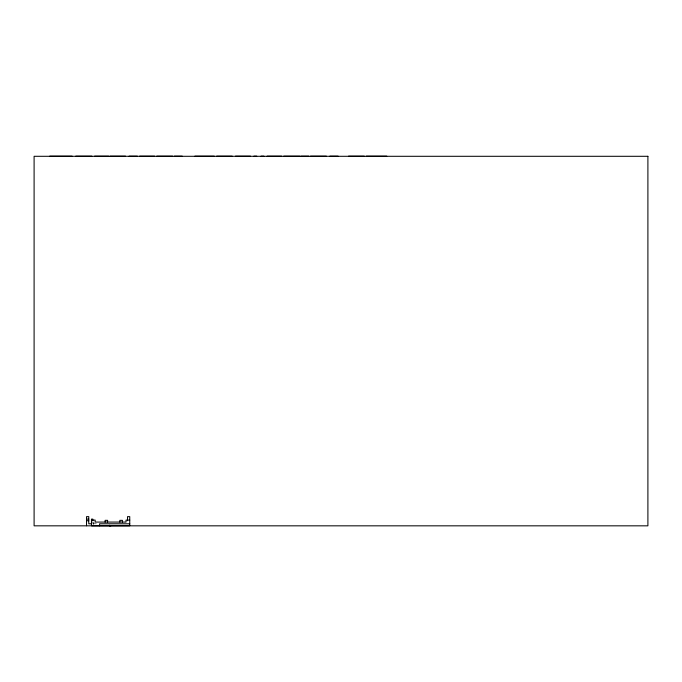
<?xml version="1.0" encoding="UTF-8"?>
<svg xmlns="http://www.w3.org/2000/svg" width="682" height="682" viewBox="0 0 682 682"><rect width="100%" height="100%" fill="white"/><g stroke="black" fill="none" stroke-linecap="round" stroke-linejoin="round"><path stroke-width="0.51" stroke-dasharray="3.41 2.56" d="M91.473 522.804L94.244 522.804M92.948 523.793L98.191 523.793M93.323 522.872L93.323 524.594"/><path stroke-width="1.02" d="M91.968 525.831L129.742 525.771L129.742 516.641L127.525 516.641L127.525 520.733M49.76 156.169L72.13 156.169M75.762 156.169L91.857 156.169M94.593 156.169L108.694 156.169M109.964 156.169L125.505 156.169M129.094 156.169L137.372 156.169M139.631 156.169L154.609 156.169M156.783 156.169L172.64 156.169M174.311 156.169L182.222 156.169M194.882 156.169L214.267 156.169M216.663 156.169L232.195 156.169M235.486 156.169L250.465 156.169M253.883 156.169L256.747 156.169M261.036 156.169L263.943 156.169M267.105 156.169L281.666 156.169M283.738 156.169L299.824 156.169M300.89 156.169L308.801 156.169M310.506 156.169L326.363 156.169M329.841 156.169L338.119 156.169M348.553 156.169L364.282 156.169M366.294 156.169L386.788 156.169M86.478 519.113L88.762 519.113M91.473 520.093L95.173 520.093L95.173 522.071L126.042 522.071L126.042 520.093L129.742 520.093M86.478 520.716L88.762 520.716M91.9 523.793L88.762 523.793L88.762 516.641L86.537 516.641L86.537 525.771M129.742 523.793L99.606 523.793L99.606 525.771M109.683 525.771L110.919 525.771M109.7 525.225L109.708 525.771M122.428 522.071L122.428 520.34L119.844 520.34L119.844 522.071M107.594 522.071L107.594 520.34L105.13 520.34L105.13 522.071M92.829 520.92L92.829 519.113L91.473 519.113L91.473 525.771M647.9 156.297L34.1 156.297L34.1 525.831L647.9 525.831L647.9 156.297"/></g></svg>
